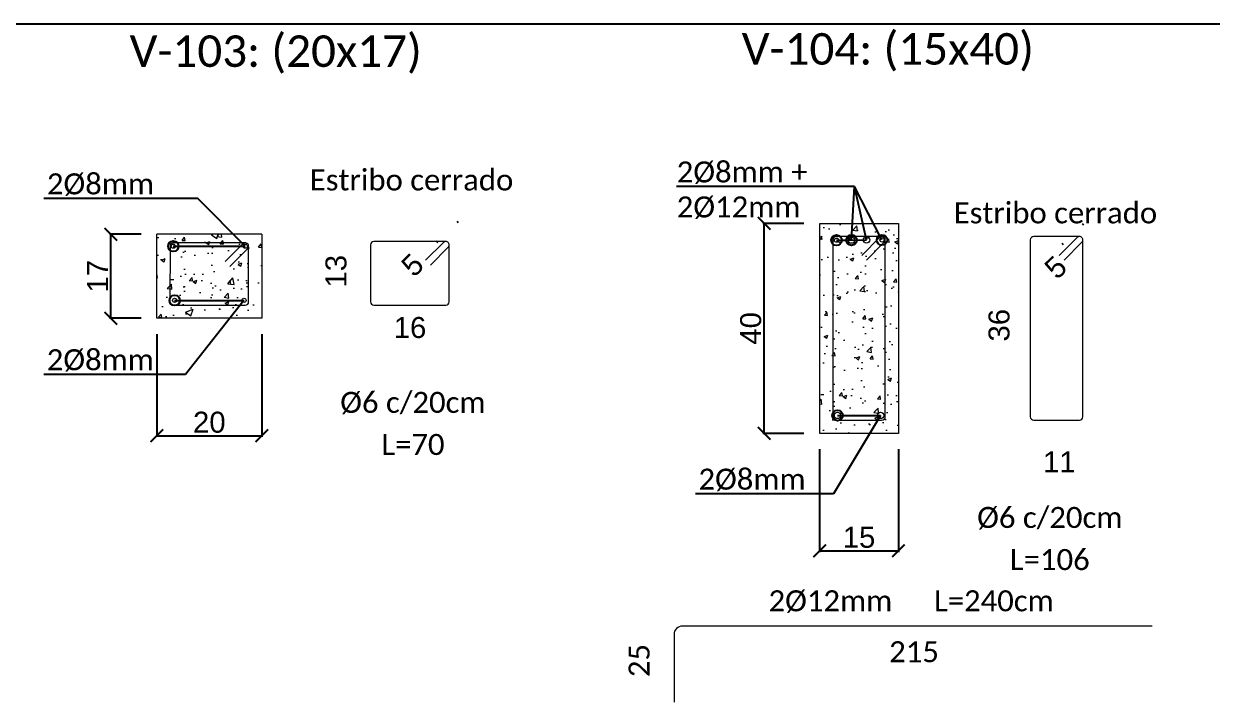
# Model space of a CAD drawing. Header units: millimetres. Extents: x 141 to 475, y -20 to 129.
# Drawn here: x 422.92 to 434.24, y 18.94 to 25.4 of the extents above; entities that cross this region are included whole.
import ezdxf
from ezdxf import colors
from ezdxf.entities.mleader import LeaderData, LeaderLine
from ezdxf.enums import TextEntityAlignment as Align
from ezdxf.math import Vec2, Vec3

# ---------------------------------------------------------------- set-up
doc = ezdxf.new("R2010")
doc.units = ezdxf.units.MM
doc.header["$LTSCALE"] = 0.1
doc.header["$MEASUREMENT"] = 0
doc.header["$PDMODE"] = 3
doc.header["$PDSIZE"] = 0.1
doc.layers.get('DEFPOINTS').update_dxf_attribs({"color": 1})
for name, color, linetype, lineweight in [('ARM_LONGITUDINAL_Ø10', 10, 'Continuous', 9), ('ARM_LONGITUDINAL_Ø12', 10, 'Continuous', 9), ('ARM_TRANSVERSAL_Ø6', 10, 'Continuous', 9), ('CIM_REFEREN', 2, 'Continuous', 0), ('CIM_TXT_ARMADOS', 3, 'Continuous', 0), ('SEC_COTAS_SEC_DIM_VIGA', 1, 'Continuous', 0), ('SEC_REF_TXT_POSICIONES_ARM_ESTRIBOS', 1, 'Continuous', 9), ('SOMBRA', 1, 'Continuous', 0), ('VIG_CARAS', 4, 'Continuous', 9)]:
    doc.layers.add(name, color=color, linetype=linetype, lineweight=lineweight)
doc.layers.add('COTAS-HECTOR', color=2, linetype='Continuous')
doc.styles.add('Arial20', font='arial.ttf', dxfattribs={"height": 0.2})
doc.styles.add('CYPETXT', font='calibri.ttf', dxfattribs={"height": 0.2})
doc.dimstyles.new('COTA-1-100', dxfattribs={"dimtxt": 0.2, "dimasz": 0.12, "dimexe": 0.012, "dimexo": 0.15, "dimgap": 0.025, "dimtad": 1, "dimzin": 0, "dimdsep": 46, "dimtxsty": 'Arial20', "dimblk1": 'ARCHTICK', "dimblk2": 'ARCHTICK', "dimsah": 1, "dimcen": 0.09, "dimclrd": 256, "dimclre": 256, "dimclrt": 256, "dimazin": 0, "dimtfac": 1, "dimtofl": 0, "dimtmove": 2, "dimatfit": 3, "dimldrblk": 'ARCHTICK', "dimfxl": 1, "dimtolj": 1, "dimtzin": 0, "dimarcsym": 0})

# ---------------------------------------------------------------- blocks, each defined once
blk = doc.blocks.new('*D441')
at = {"layer": 'DEFPOINTS', "color": 0, "transparency": 16777216}
for p in [(427.053, 23.506), (427.162, 23.394), (426.968, 23.206)]:
    blk.add_point(p, dxfattribs=at)
at = {"layer": 'SEC_COTAS_SEC_DIM_VIGA', "lineweight": -2, "transparency": 16777216}
for p, q in [((427.057, 23.502), (427.045, 23.515)), ((426.864, 23.314), (426.851, 23.327))]:
    blk.add_line(p, q, dxfattribs=at)
at = {"layer": 'SEC_COTAS_SEC_DIM_VIGA', "transparency": 16777216, "insert": (426.621, 23.099), "char_height": 0.2, "attachment_point": 5, "rotation": 44.1312, "style": 'Arial20'}
blk.add_mtext('\\A1;5', dxfattribs=at)
blk = doc.blocks.new('_ARCHTICK')
at = {"color": 0, "linetype": 'ByBlock', "const_width": 0.15}
blk.add_lwpolyline([(-0.5, -0.5), (0.5, 0.5)], dxfattribs=at)
blk = doc.blocks.new('_None')
blk = doc.blocks.new('_Origin')
at = {"color": 0, "linetype": 'ByBlock', "lineweight": -2}
blk.add_line((0, 0), (-1, 0), dxfattribs=at)
blk.add_circle((0, 0), 0.5, dxfattribs=at)
blk = doc.blocks.new('*D445')
at = {"layer": 'DEFPOINTS', "color": 0, "transparency": 16777216}
for p in [(423.747, 23.392), (424.185, 23.392), (424.185, 22.592)]:
    blk.add_point(p, dxfattribs=at)
at = {"layer": 'SEC_COTAS_SEC_DIM_VIGA', "lineweight": -2, "transparency": 16777216}
for p, q in [((424.035, 23.392), (423.735, 23.392)), ((423.747, 22.592), (423.747, 23.392)), ((424.035, 22.592), (423.735, 22.592))]:
    blk.add_line(p, q, dxfattribs=at)
at = {"layer": 'SEC_COTAS_SEC_DIM_VIGA', "lineweight": -2, "transparency": 16777216, "xscale": 0.12, "yscale": 0.12, "zscale": 0.12}
for p, rotation in [((423.747, 23.392), 90), ((423.747, 22.592), 270)]:
    blk.add_blockref('_ARCHTICK', p, dxfattribs=dict(at, rotation=rotation))
at = {"layer": 'SEC_COTAS_SEC_DIM_VIGA', "transparency": 16777216, "insert": (423.621, 22.992), "char_height": 0.2, "attachment_point": 5, "rotation": 90, "style": 'Arial20'}
blk.add_mtext('\\A1;17', dxfattribs=at)
blk = doc.blocks.new('*D446')
at = {"layer": 'DEFPOINTS', "color": 0, "transparency": 16777216}
for p in [(430.5, 21.496), (431.25, 21.496), (431.25, 20.378)]:
    blk.add_point(p, dxfattribs=at)
at = {"layer": 'SEC_COTAS_SEC_DIM_VIGA', "lineweight": -2, "transparency": 16777216}
for p, q in [((430.5, 21.346), (430.5, 20.366)), ((431.25, 21.346), (431.25, 20.366)), ((430.5, 20.378), (431.25, 20.378))]:
    blk.add_line(p, q, dxfattribs=at)
at = {"layer": 'SEC_COTAS_SEC_DIM_VIGA', "lineweight": -2, "transparency": 16777216, "xscale": 0.12, "yscale": 0.12, "zscale": 0.12, "rotation": 180}
blk.add_blockref('_ARCHTICK', (430.5, 20.378), dxfattribs=at)
at = {"layer": 'SEC_COTAS_SEC_DIM_VIGA', "lineweight": -2, "transparency": 16777216, "xscale": 0.12, "yscale": 0.12, "zscale": 0.12}
blk.add_blockref('_ARCHTICK', (431.25, 20.378), dxfattribs=at)
at = {"layer": 'SEC_COTAS_SEC_DIM_VIGA', "transparency": 16777216, "insert": (430.875, 20.505), "char_height": 0.2, "attachment_point": 5, "style": 'Arial20'}
blk.add_mtext('\\A1;15', dxfattribs=at)
blk = doc.blocks.new('*D447')
at = {"layer": 'DEFPOINTS', "color": 0, "transparency": 16777216}
for p in [(424.185, 22.592), (425.185, 22.592), (425.185, 21.474)]:
    blk.add_point(p, dxfattribs=at)
at = {"layer": 'SEC_COTAS_SEC_DIM_VIGA', "lineweight": -2, "transparency": 16777216}
for p, q in [((424.185, 22.442), (424.185, 21.462)), ((425.185, 22.442), (425.185, 21.462)), ((424.185, 21.474), (425.185, 21.474))]:
    blk.add_line(p, q, dxfattribs=at)
at = {"layer": 'SEC_COTAS_SEC_DIM_VIGA', "lineweight": -2, "transparency": 16777216, "xscale": 0.12, "yscale": 0.12, "zscale": 0.12, "rotation": 180}
blk.add_blockref('_ARCHTICK', (424.185, 21.474), dxfattribs=at)
at = {"layer": 'SEC_COTAS_SEC_DIM_VIGA', "lineweight": -2, "transparency": 16777216, "xscale": 0.12, "yscale": 0.12, "zscale": 0.12}
blk.add_blockref('_ARCHTICK', (425.185, 21.474), dxfattribs=at)
at = {"layer": 'SEC_COTAS_SEC_DIM_VIGA', "transparency": 16777216, "insert": (424.685, 21.601), "char_height": 0.2, "attachment_point": 5, "style": 'Arial20'}
blk.add_mtext('\\A1;20', dxfattribs=at)
blk = doc.blocks.new('*D448')
at = {"layer": 'DEFPOINTS', "color": 0, "transparency": 16777216}
for p in [(425.916, 23.323), (426.298, 23.323), (426.298, 22.717)]:
    blk.add_point(p, dxfattribs=at)
at = {"layer": 'SEC_COTAS_SEC_DIM_VIGA', "transparency": 16777216, "insert": (425.893, 23.04), "char_height": 0.2, "attachment_point": 5, "rotation": 90, "style": 'Arial20'}
blk.add_mtext('\\A1;13', dxfattribs=at)
blk = doc.blocks.new('*D449')
at = {"layer": 'DEFPOINTS', "color": 0, "transparency": 16777216}
for p in [(426.22, 22.453), (426.975, 22.453), (426.975, 22.376)]:
    blk.add_point(p, dxfattribs=at)
at = {"layer": 'SEC_COTAS_SEC_DIM_VIGA', "transparency": 16777216, "insert": (426.597, 22.503), "char_height": 0.2, "attachment_point": 5, "style": 'Arial20'}
blk.add_mtext('\\A1;16', dxfattribs=at)
blk = doc.blocks.new('*D452')
at = {"layer": 'DEFPOINTS', "color": 0, "transparency": 16777216}
for p in [(429.971, 23.496), (430.5, 23.496), (430.5, 21.496)]:
    blk.add_point(p, dxfattribs=at)
at = {"layer": 'SEC_COTAS_SEC_DIM_VIGA', "lineweight": -2, "transparency": 16777216}
for p, q in [((430.35, 23.496), (429.959, 23.496)), ((429.971, 21.496), (429.971, 23.496)), ((430.35, 21.496), (429.959, 21.496))]:
    blk.add_line(p, q, dxfattribs=at)
at = {"layer": 'SEC_COTAS_SEC_DIM_VIGA', "lineweight": -2, "transparency": 16777216, "xscale": 0.12, "yscale": 0.12, "zscale": 0.12}
for p, rotation in [((429.971, 23.496), 90), ((429.971, 21.496), 270)]:
    blk.add_blockref('_ARCHTICK', p, dxfattribs=dict(at, rotation=rotation))
at = {"layer": 'SEC_COTAS_SEC_DIM_VIGA', "transparency": 16777216, "insert": (429.844, 22.496), "char_height": 0.2, "attachment_point": 5, "rotation": 90, "style": 'Arial20'}
blk.add_mtext('\\A1;40', dxfattribs=at)
blk = doc.blocks.new('*D453')
at = {"layer": 'DEFPOINTS', "color": 0, "transparency": 16777216}
for p in [(432.107, 22.871), (432.489, 22.871), (432.489, 21.621)]:
    blk.add_point(p, dxfattribs=at)
at = {"layer": 'SEC_COTAS_SEC_DIM_VIGA', "transparency": 16777216, "insert": (432.21, 22.526), "char_height": 0.2, "attachment_point": 5, "rotation": 90, "style": 'Arial20'}
blk.add_mtext('\\A1;36', dxfattribs=at)
blk = doc.blocks.new('*D454')
at = {"layer": 'DEFPOINTS', "color": 0, "transparency": 16777216}
for p in [(432.406, 21.793), (433.161, 21.793), (433.161, 21.098)]:
    blk.add_point(p, dxfattribs=at)
at = {"layer": 'SEC_COTAS_SEC_DIM_VIGA', "transparency": 16777216, "insert": (432.783, 21.224), "char_height": 0.2, "attachment_point": 5, "style": 'Arial20'}
blk.add_mtext('\\A1;11', dxfattribs=at)
blk = doc.blocks.new('1')
at = {"layer": 'ARM_TRANSVERSAL_Ø6'}
for p, q in [((436.284, 23.781), (436.281, 23.769)), ((436.291, 23.791), (436.284, 23.781)), ((436.301, 23.798), (436.291, 23.791)), ((436.313, 23.801), (436.301, 23.798)), ((436.745, 23.801), (436.313, 23.801)), ((436.727, 23.791), (436.557, 23.621)), ((436.732, 23.795), (436.727, 23.791)), ((436.737, 23.798), (436.732, 23.795)), ((436.743, 23.8), (436.737, 23.798)), ((436.749, 23.801), (436.743, 23.8)), ((436.756, 23.8), (436.749, 23.801)), ((436.756, 23.8), (436.749, 23.801)), ((436.762, 23.798), (436.756, 23.8)), ((436.762, 23.798), (436.756, 23.8)), ((436.767, 23.795), (436.762, 23.798)), ((436.767, 23.795), (436.762, 23.798)), ((436.772, 23.791), (436.767, 23.795)), ((436.772, 23.791), (436.767, 23.795)), ((436.776, 23.786), (436.772, 23.791)), ((436.776, 23.786), (436.772, 23.791)), ((436.779, 23.781), (436.776, 23.786)), ((436.779, 23.781), (436.776, 23.786)), ((436.781, 23.775), (436.779, 23.781)), ((436.781, 23.775), (436.779, 23.781)), ((436.281, 23.769), (436.281, 22.083)), ((436.602, 23.576), (436.772, 23.746)), ((436.772, 23.746), (436.776, 23.751)), ((436.776, 23.751), (436.779, 23.756)), ((436.779, 23.756), (436.781, 23.762)), ((436.781, 23.769), (436.781, 23.775)), ((436.781, 23.762), (436.781, 23.769)), ((436.781, 22.083), (436.781, 23.769)), ((436.281, 22.083), (436.284, 22.07)), ((436.779, 22.07), (436.781, 22.083)), ((436.284, 22.07), (436.291, 22.06)), ((436.291, 22.06), (436.301, 22.053)), ((436.301, 22.053), (436.313, 22.051)), ((436.313, 22.051), (436.749, 22.051)), ((436.749, 22.051), (436.762, 22.053)), ((436.762, 22.053), (436.772, 22.06)), ((436.772, 22.06), (436.779, 22.07))]:
    blk.add_line(p, q, dxfattribs=at)
blk = doc.blocks.new('*D455')
at = {"layer": 'DEFPOINTS', "color": 0, "transparency": 16777216}
for p in [(433.011, 23.485), (433.12, 23.373), (432.926, 23.185)]:
    blk.add_point(p, dxfattribs=at)
at = {"layer": 'SEC_COTAS_SEC_DIM_VIGA', "lineweight": -2, "transparency": 16777216}
for p, q in [((433.016, 23.48), (433.003, 23.493)), ((432.822, 23.292), (432.809, 23.305))]:
    blk.add_line(p, q, dxfattribs=at)
at = {"layer": 'SEC_COTAS_SEC_DIM_VIGA', "transparency": 16777216, "insert": (432.749, 23.077), "char_height": 0.2, "attachment_point": 5, "rotation": 44.1312, "style": 'Arial20'}
blk.add_mtext('\\A1;5', dxfattribs=at)

msp = doc.modelspace()

# ---------------------------------------------------------------- hatches: boundary and pattern name
at = {"layer": 'SOMBRA'}
h = msp.add_hatch(dxfattribs=at)
h.set_pattern_fill('AR-CONC', color=256, scale=0.004)
h.set_pattern_definition([(50, (244.54694, -56.79516), (0.7287387, -0.0637563), [0.0762, -0.8382]), (355, (244.54694, -56.79516), (-0.1409737, 0.7642274), [0.06096, -0.6705623]), (100.45144, (244.6077, -56.8005), (0.587765, 0.700471), [0.06476, -0.712361]), (46.1842, (244.5469, -56.592), (1.084316, -0.1681693), [0.1143, -1.2573]), (96.63556, (244.6373, -56.606), (0.9496165, 0.9897045), [0.09714, -1.0685424]), (351.18415, (244.5469, -56.592), (0.9496165, 0.9897045), [0.09144, -1.005839]), (21, (244.64854, -56.64276), (0.6064576, -0.4090608), [0.0762, -0.8382]), (326, (244.64854, -56.64276), (0.247208, 0.736752), [0.06096, -0.67056]), (71.45144, (244.6991, -56.67685), (0.8536657, 0.327691), [0.06476, -0.7123598]), (37.5, (244.54694, -56.79516), (0.0123544, 0.33822016), [0, -0.662432, 0, -0.68072, 0, -0.6731]), (7.5, (244.54694, -56.79516), (0.26727865, 0.4007223), [0, -0.388112, 0, -0.647192, 0, -0.25654]), (327.5, (244.32037, -56.79516), (0.54236238, -0.02291498), [0, -0.254, 0, -0.79248, 0, -1.05156]), (317.5, (244.21877, -56.79516), (0.5925167, 0.101706), [0, -0.3302, 0, -0.526288, 0, -0.74676])])
h.paths.add_polyline_path([(424.1849, 22.592), (425.1849, 22.592), (425.1849, 23.392), (424.1849, 23.392)])
edge = h.paths.add_edge_path(flags=16)
edge.add_arc((424.3548, 22.7626), 0.03, 0, 360)
edge = h.paths.add_edge_path()
edge.add_arc((424.3419, 23.9345), 0.025, 0, 360)
edge = h.paths.add_edge_path(flags=16)
edge.add_arc((425.015, 22.7626), 0.03, 0, 360)
edge = h.paths.add_edge_path()
edge.add_arc((425.0278, 23.9345), 0.025, 0, 360)
h = msp.add_hatch(dxfattribs=at)
h.set_pattern_fill('AR-CONC', color=256, scale=0.002)
h.set_pattern_definition([(50, (244.54694, -56.79516), (0.36436934, -0.03187817), [0.0381, -0.4191]), (355, (244.54694, -56.79516), (-0.07048684, 0.3821137), [0.03048, -0.3352812]), (100.45144, (244.5773, -56.79782), (0.2938825, 0.3502355), [0.03238, -0.3561805]), (46.1842, (244.54694, -56.69356), (0.5421581, -0.0840847), [0.05715, -0.62865]), (96.63556, (244.5921, -56.70057), (0.4748083, 0.4948522), [0.04857, -0.5342712]), (351.18415, (244.54694, -56.69356), (0.4748083, 0.4948522), [0.04572, -0.5029195]), (21, (244.59774, -56.71896), (0.3032288, -0.2045304), [0.0381, -0.4191]), (326, (244.59774, -56.71896), (0.12360406, 0.3683759), [0.03048, -0.33528]), (71.45144, (244.623, -56.736), (0.42683284, 0.16384554), [0.03238, -0.3561799]), (37.5, (244.54694, -56.79516), (0.00617721, 0.16911008), [0, -0.331216, 0, -0.34036, 0, -0.33655]), (7.5, (244.54694, -56.79516), (0.13363933, 0.20036115), [0, -0.194056, 0, -0.323596, 0, -0.12827]), (327.5, (244.43366, -56.79516), (0.27118119, -0.01145749), [0, -0.127, 0, -0.39624, 0, -0.52578]), (317.5, (244.38286, -56.79516), (0.29625836, 0.05085298), [0, -0.1651, 0, -0.263144, 0, -0.37338])])
h.paths.add_polyline_path([(425.1849, 23.392), (424.1849, 23.392), (424.1849, 22.592), (425.1849, 22.592)])
edge = h.paths.add_edge_path()
edge.add_arc((424.3419, 23.9345), 0.025, 0, 360)
edge = h.paths.add_edge_path()
edge.add_arc((425.0278, 23.9345), 0.025, 0, 360)
edge = h.paths.add_edge_path(flags=16)
edge.add_arc((424.3548, 22.7626), 0.03, 0, 360)
edge = h.paths.add_edge_path(flags=16)
edge.add_arc((425.015, 22.7626), 0.03, 0, 360)
h = msp.add_hatch(dxfattribs=at)
h.set_pattern_fill('AR-CONC', color=256, scale=0.002)
h.set_pattern_definition([(50, (250.7375, -57.89123), (0.36436934, -0.03187817), [0.0381, -0.4191]), (355, (250.7375, -57.89123), (-0.07048684, 0.3821137), [0.03048, -0.3352812]), (100.45144, (250.76786, -57.8939), (0.2938825, 0.3502355), [0.03238, -0.3561805]), (46.1842, (250.7375, -57.78963), (0.5421581, -0.0840847), [0.05715, -0.62865]), (96.63556, (250.7827, -57.79664), (0.4748083, 0.4948522), [0.04857, -0.5342712]), (351.18415, (250.7375, -57.78963), (0.4748083, 0.4948522), [0.04572, -0.5029195]), (21, (250.7883, -57.81503), (0.3032288, -0.2045304), [0.0381, -0.4191]), (326, (250.7883, -57.81503), (0.12360406, 0.3683759), [0.03048, -0.33528]), (71.45144, (250.81357, -57.83207), (0.42683284, 0.16384554), [0.03238, -0.3561799]), (37.5, (250.7375, -57.89123), (0.00617721, 0.16911008), [0, -0.331216, 0, -0.34036, 0, -0.33655]), (7.5, (250.7375, -57.89123), (0.13363933, 0.20036115), [0, -0.194056, 0, -0.323596, 0, -0.12827]), (327.5, (250.62421, -57.89123), (0.27118119, -0.01145749), [0, -0.127, 0, -0.39624, 0, -0.52578]), (317.5, (250.57341, -57.89123), (0.29625836, 0.05085298), [0, -0.1651, 0, -0.263144, 0, -0.37338])])
h.paths.add_polyline_path([(431.2504, 23.496), (430.5004, 23.496), (430.5004, 21.496), (431.2504, 21.496)])
edge = h.paths.add_edge_path(flags=16)
edge.add_arc((430.5325, 22.8384), 0.025, 0, 360)
edge = h.paths.add_edge_path(flags=16)
edge.add_arc((431.2184, 22.8384), 0.025, 0, 360)
edge = h.paths.add_edge_path(flags=16)
edge.add_arc((430.5453, 21.6665), 0.03, 0, 360)
edge = h.paths.add_edge_path(flags=16)
edge.add_arc((431.2055, 21.6665), 0.03, 0, 360)

# ---------------------------------------------------------------- linework, layer by layer
msp.add_line((415.2711, 25.3971), (455.6387, 25.3971))
at = {"layer": 'ARM_LONGITUDINAL_Ø10'}
msp.add_lwpolyline([(433.6678, 19.6603), (429.1923, 19.6603, 0.4142136), (429.1123, 19.5803), (429.1123, 18.9353)], format="xyb", dxfattribs=at)
for centre, radius in [((430.8036, 23.3367), 0.03), ((430.9465, 23.3384), 0.03), ((424.3419, 23.2787), 0.02), ((425.0278, 23.2787), 0.02)]:
    msp.add_circle(centre, radius, dxfattribs=at)
at = {"layer": 'ARM_LONGITUDINAL_Ø12'}
for centre, radius in [((430.6606, 23.3358), 0.02), ((431.0934, 23.3384), 0.02), ((424.3548, 22.7626), 0.02), ((425.015, 22.7626), 0.02), ((430.6703, 21.6665), 0.03), ((431.0807, 21.6665), 0.03)]:
    msp.add_circle(centre, radius, dxfattribs=at)
at = {"layer": 'ARM_TRANSVERSAL_Ø6'}
for p, q in [((424.3123, 23.2915), (424.3099, 23.2793)), ((424.3111, 23.2854), (424.3099, 22.749)), ((424.3192, 23.3019), (424.3123, 23.2915)), ((424.3296, 23.3088), (424.3192, 23.3019)), ((424.3419, 23.3113), (424.3296, 23.3088)), ((425.0279, 23.3113), (424.3419, 23.3113)), ((425.0052, 23.3019), (424.8355, 23.1322)), ((424.8808, 23.0869), (425.0505, 23.2566)), ((425.0101, 23.3059), (425.0052, 23.3019)), ((425.0156, 23.3088), (425.0101, 23.3059)), ((425.0216, 23.3106), (425.0156, 23.3088)), ((425.0279, 23.3113), (425.0216, 23.3106)), ((425.0341, 23.3106), (425.0279, 23.3113)), ((425.0341, 23.3106), (425.0279, 23.3113)), ((425.0401, 23.3088), (425.0341, 23.3106)), ((425.0401, 23.3088), (425.0341, 23.3106)), ((425.0456, 23.3059), (425.0401, 23.3088)), ((425.0456, 23.3059), (425.0401, 23.3088)), ((425.0505, 23.3019), (425.0456, 23.3059)), ((425.0505, 23.3019), (425.0456, 23.3059)), ((425.0545, 23.297), (425.0505, 23.3019)), ((425.0545, 23.297), (425.0505, 23.3019)), ((425.0505, 23.2566), (425.0545, 23.2615)), ((425.0574, 23.2915), (425.0545, 23.297)), ((425.0574, 23.2915), (425.0545, 23.297)), ((425.0545, 23.2615), (425.0574, 23.267)), ((425.0593, 23.2855), (425.0574, 23.2915)), ((425.0593, 23.2855), (425.0574, 23.2915)), ((425.0574, 23.267), (425.0593, 23.273)), ((425.0599, 22.749), (425.0583, 23.2885)), ((425.0599, 23.2793), (425.0593, 23.2855)), ((425.0599, 23.2793), (425.0593, 23.2855)), ((425.0593, 23.273), (425.0599, 23.2793)), ((426.2228, 23.3037), (426.2203, 23.2915)), ((426.2203, 23.2915), (426.2203, 22.749)), ((426.2297, 23.3141), (426.2228, 23.3037)), ((426.2401, 23.3211), (426.2297, 23.3141)), ((426.2523, 23.3235), (426.2401, 23.3211)), ((426.9383, 23.3235), (426.2523, 23.3235)), ((426.9157, 23.3141), (426.746, 23.1444)), ((426.7913, 23.0992), (426.961, 23.2689)), ((426.9206, 23.3181), (426.9157, 23.3141)), ((426.9261, 23.3211), (426.9206, 23.3181)), ((426.9321, 23.3229), (426.9261, 23.3211)), ((426.9383, 23.3235), (426.9321, 23.3229)), ((426.9446, 23.3229), (426.9383, 23.3235)), ((426.9446, 23.3229), (426.9383, 23.3235)), ((426.9506, 23.3211), (426.9446, 23.3229)), ((426.9506, 23.3211), (426.9446, 23.3229)), ((426.9561, 23.3181), (426.9506, 23.3211)), ((426.9561, 23.3181), (426.9506, 23.3211)), ((426.961, 23.3141), (426.9561, 23.3181)), ((426.961, 23.3141), (426.9561, 23.3181)), ((426.9649, 23.3093), (426.961, 23.3141)), ((426.9649, 23.3093), (426.961, 23.3141)), ((426.961, 23.2689), (426.9649, 23.2737)), ((426.9679, 23.3037), (426.9649, 23.3093)), ((426.9679, 23.3037), (426.9649, 23.3093)), ((426.9649, 23.2737), (426.9679, 23.2793)), ((426.9697, 23.2977), (426.9679, 23.3037)), ((426.9697, 23.2977), (426.9679, 23.3037)), ((426.9679, 23.2793), (426.9697, 23.2853)), ((426.9703, 23.2915), (426.9697, 23.2977)), ((426.9703, 23.2915), (426.9697, 23.2977)), ((426.9697, 23.2853), (426.9703, 23.2915)), ((426.9703, 22.749), (426.9703, 23.2915)), ((431.2504, 22.839), (431.2498, 22.8452)), ((424.3099, 22.749), (424.3123, 22.7368)), ((424.3123, 22.7368), (424.3192, 22.7264)), ((424.3192, 22.7264), (424.3296, 22.7195)), ((424.3296, 22.7195), (424.3419, 22.717)), ((424.3419, 22.717), (425.0279, 22.717)), ((425.0279, 22.717), (425.0401, 22.7195)), ((425.0401, 22.7195), (425.0505, 22.7264)), ((425.0505, 22.7264), (425.0574, 22.7368)), ((425.0574, 22.7368), (425.0599, 22.749)), ((426.2203, 22.749), (426.2228, 22.7368)), ((426.2228, 22.7368), (426.2297, 22.7264)), ((426.2297, 22.7264), (426.2401, 22.7195)), ((426.2401, 22.7195), (426.2523, 22.717)), ((426.2523, 22.717), (426.9383, 22.717)), ((426.9383, 22.717), (426.9506, 22.7195)), ((426.9506, 22.7195), (426.961, 22.7264)), ((426.961, 22.7264), (426.9679, 22.7368)), ((426.9679, 22.7368), (426.9703, 22.749))]:
    msp.add_line(p, q, dxfattribs=at)
at = {"layer": 'COTAS-HECTOR', "color": 1, "linetype": 'ByBlock', "lineweight": -2}
for points in [[(430.8036, 23.3367), (430.8333, 23.846)], [(431.0934, 23.3384), (430.8333, 23.846)]]:
    msp.add_lwpolyline(points, dxfattribs=at)
for centre in [(430.8036, 23.3367), (431.0934, 23.3384)]:
    msp.add_circle(centre, 0.05, dxfattribs=at)
at = {"layer": 'VIG_CARAS'}
for p, q in [((424.1849, 22.592), (424.1849, 23.392)), ((425.1849, 23.392), (424.1849, 23.392)), ((425.1849, 23.392), (425.1849, 22.592)), ((425.1849, 22.592), (424.1849, 22.592))]:
    msp.add_line(p, q, dxfattribs=at)
msp.add_lwpolyline([(430.5004, 23.496), (431.2504, 23.496), (431.2504, 21.496), (430.5004, 21.496)], close=True, dxfattribs=at)

# ---------------------------------------------------------------- block references
for p in [(-5.6559, -0.4296), (-3.7739, -0.4296)]:
    msp.add_blockref('1', p)

# ---------------------------------------------------------------- texts
at = {"layer": 'CIM_REFEREN', "style": 'CYPETXT'}
for s, p in [('V-103: (20x17)', (423.9255, 24.9865)), ('V-104: (15x40)', (429.7575, 25.0079))]:
    msp.add_text(s, height=0.3, dxfattribs=at).set_placement(p)
at = {"layer": 'CIM_TXT_ARMADOS', "style": 'CYPETXT'}
for p in [(426.6114, 23.8097), (432.746, 23.4959)]:
    msp.add_text('Estribo cerrado', height=0.2, dxfattribs=at).set_placement(p, align=Align.CENTER)
at = {"layer": 'SEC_REF_TXT_POSICIONES_ARM_ESTRIBOS', "style": 'CYPETXT'}
for s, p in [('%%C6 c/20cm', (426.6248, 21.7913)), ('L=70', (426.6248, 21.3902)), ('%%C6 c/20cm', (432.6928, 20.6952)), ('L=106', (432.6928, 20.2941))]:
    msp.add_text(s, height=0.2, dxfattribs=at).set_placement(p, align=Align.MIDDLE_CENTER)
at = {"layer": 'SEC_REF_TXT_POSICIONES_ARM_ESTRIBOS', "color": 2, "style": 'CYPETXT'}
for s, p in [('2%%C12mm', (430.6025, 19.9012)), ('L=240cm', (432.1597, 19.9012)), ('215', (431.3991, 19.4162))]:
    msp.add_text(s, height=0.2, dxfattribs=at).set_placement(p, align=Align.MIDDLE_CENTER)
msp.add_text('25', height=0.2, rotation=90, dxfattribs=at).set_placement((428.7797, 19.332), align=Align.MIDDLE_CENTER)

# ---------------------------------------------------------------- dimensions: what is measured, and where the dimension line sits
at = {"layer": 'SEC_COTAS_SEC_DIM_VIGA'}
for p2, distance, picture, middle in [((430.5004, 23.496), 0.5297, '*D452', (429.8436, 22.496)), ((431.2504, 21.496), -1.1178, '*D446', (430.8754, 20.5053))]:
    dim = msp.add_aligned_dim(p1=(430.5004, 21.496), p2=p2, distance=distance, dimstyle='COTA-1-100', override={"dimdec": 0, "dimlfac": 20}, dxfattribs=at)
    dim.commit()
    dim.dimension.update_dxf_attribs({"geometry": picture, "text_midpoint": middle})
for p2, distance, text, picture, middle in [((424.1849, 23.392), 0.438, '17', '*D445', (423.6215, 22.992)), ((425.1849, 22.592), -1.1178, '20', '*D447', (424.6849, 21.6014))]:
    dim = msp.add_aligned_dim(p1=(424.1849, 22.592), p2=p2, distance=distance, text=text, dimstyle='COTA-1-100', override={"dimdec": 0, "dimlfac": 20}, dxfattribs=at)
    dim.commit()
    dim.dimension.update_dxf_attribs({"geometry": picture, "text_midpoint": middle})
for base, p1, p2, override, picture, middle in [((427.0532, 23.5064), (426.9681, 23.2064), (427.1618, 23.3944), {"dimdec": 0, "dimlfac": 20, "dimblk1": 'None', "dimblk2": 'None', "dimsd1": 1, "dimsd2": 1}, '*D441', (426.6212, 23.0992)), ((433.0114, 23.4846), (432.9262, 23.1847), (433.12, 23.3727), {"dimdec": 0, "dimlfac": 20, "dimblk1": 'None', "dimblk2": 'None', "dimsah": 1, "dimsd1": 1, "dimsd2": 1}, '*D455', (432.7494, 23.0774))]:
    dim = msp.add_linear_dim(base=base, p1=p1, p2=p2, angle=44.13116, dimstyle='COTA-1-100', override=override, dxfattribs=at)
    dim.commit()
    dim.dimension.update_dxf_attribs({"geometry": picture, "text_midpoint": middle, "dimtype": 161})
for base, p1, p2, text, picture, middle in [((425.916, 23.3235), (426.298, 22.717), (426.298, 23.3235), '13', '*D448', (425.8932, 23.0404)), ((432.1066, 22.871), (432.4886, 21.621), (432.4886, 22.871), '36', '*D453', (432.2104, 22.5257))]:
    dim = msp.add_linear_dim(base=base, p1=p1, p2=p2, angle=90, text=text, dimstyle='COTA-1-100', override={"dimdec": 0, "dimlfac": 20, "dimblk1": 'None', "dimblk2": 'None', "dimse1": 1, "dimse2": 1, "dimsd1": 1, "dimsd2": 1}, dxfattribs=at)
    dim.commit()
    dim.dimension.update_dxf_attribs({"geometry": picture, "text_midpoint": middle, "dimtype": 161})
for base, p1, p2, text, override, picture, middle in [((426.9745, 22.376), (426.2195, 22.4528), (426.9745, 22.4528), '16', {"dimdec": 0, "dimlfac": 20, "dimblk1": 'None', "dimblk2": 'None', "dimse1": 1, "dimse2": 1, "dimsd1": 1, "dimsd2": 1}, '*D449', (426.597, 22.5031)), ((433.1609, 21.0982), (432.4059, 21.7934), (433.1609, 21.7934), '11', {"dimdec": 0, "dimlfac": 20, "dimblk1": 'None', "dimblk2": 'None', "dimsah": 1, "dimse1": 1, "dimse2": 1, "dimsd1": 1, "dimsd2": 1}, '*D454', (432.7834, 21.2236))]:
    dim = msp.add_linear_dim(base=base, p1=p1, p2=p2, text=text, dimstyle='COTA-1-100', override=override, dxfattribs=at)
    dim.commit()
    dim.dimension.update_dxf_attribs({"geometry": picture, "text_midpoint": middle})

# ---------------------------------------------------------------- leaders
at = {"layer": 'COTAS-HECTOR'}
ml = msp.add_multileader_mtext('Standard', dxfattribs=at)
ml.set_content('2%%C8mm +\\P2%%C12mm', color=256, style='CYPETXT')
ml.set_leader_properties(color=1)
ml.set_arrow_properties(name='ORIGIN')
ml.build(insert=Vec2(0, 0))
ml.multileader.update_dxf_attribs({"text_left_attachment_type": 6, "text_right_attachment_type": 6, "dogleg_length": 0.3594, "arrow_head_size": 0.1})
ctx = ml.context
ctx.base_point, ctx.char_height, ctx.arrow_head_size, ctx.landing_gap_size, ctx.plane_origin = Vec3(429.0483, 23.846), 0.2, 0.1, 0.09, Vec3(432.9317, 24.4584)
ctx.left_attachment, ctx.right_attachment = 6, 6
notes = []
notes.append((ctx, [(1, (1, 1, 0), (430.8333, 23.846), (-1, 0), 0.3732, [(0, [(430.6606, 23.3358), (430.9465, 23.3384)], 0, [])])]))
ctx.mtext.insert, ctx.mtext.width, ctx.mtext.flow_direction = Vec3(429.1383, 24.086), 1.471457, 5
ml = msp.add_multileader_mtext('Standard', dxfattribs=at)
ml.set_content('2%%C8mm', color=256, style='CYPETXT')
ml.set_leader_properties(color=1)
ml.set_arrow_properties(name='ORIGIN')
ml.build(insert=Vec2(0, 0))
ml.multileader.update_dxf_attribs({"text_left_attachment_type": 6, "text_right_attachment_type": 6, "dogleg_length": 0.3594, "arrow_head_size": 0.1})
ctx = ml.context
ctx.base_point, ctx.char_height, ctx.arrow_head_size, ctx.landing_gap_size, ctx.plane_origin = Vec3(423.0479, 23.7325), 0.2, 0.1, 0.09, Vec3(426.7411, 24.8987)
ctx.left_attachment, ctx.right_attachment = 6, 6
notes.append((ctx, [(1, (1, 1, 0), (424.5744, 23.7325), (-1, 0), 0.355, [(0, [(424.3419, 23.2787), (425.0278, 23.2787)], 0, [])])]))
ctx.mtext.insert, ctx.mtext.flow_direction = Vec3(423.1379, 23.9725), 5
ml = msp.add_multileader_mtext('Standard', dxfattribs=at)
ml.set_content('2%%C8mm', color=256, style='CYPETXT')
ml.set_leader_properties(color=1)
ml.set_arrow_properties(name='ORIGIN')
ml.build(insert=Vec2(0, 0))
ml.multileader.update_dxf_attribs({"text_left_attachment_type": 6, "text_right_attachment_type": 6, "dogleg_length": 0.3594, "arrow_head_size": 0.1})
ctx = ml.context
ctx.base_point, ctx.char_height, ctx.arrow_head_size, ctx.landing_gap_size, ctx.plane_origin = Vec3(423.0462, 22.0574), 0.2, 0.1, 0.09, Vec3(426.754, 24.3825)
ctx.left_attachment, ctx.right_attachment = 6, 6
notes.append((ctx, [(1, (1, 1, 0), (424.4593, 22.0574), (-1, 0), 0.2416, [(0, [(424.3548, 22.7626), (425.015, 22.7626)], 0, [])])]))
ctx.mtext.insert, ctx.mtext.flow_direction = Vec3(423.1362, 22.2974), 5
ml = msp.add_multileader_mtext('Standard', dxfattribs=at)
ml.set_content('2%%C8mm', color=256, style='CYPETXT')
ml.set_leader_properties(color=1)
ml.set_arrow_properties(name='ORIGIN')
ml.build(insert=Vec2(0, 0))
ml.multileader.update_dxf_attribs({"text_left_attachment_type": 6, "text_right_attachment_type": 6, "dogleg_length": 0.3594, "arrow_head_size": 0.1})
ctx = ml.context
ctx.base_point, ctx.char_height, ctx.arrow_head_size, ctx.landing_gap_size, ctx.plane_origin = Vec3(429.2554, 20.92), 0.2, 0.1, 0.09, Vec3(432.9445, 23.2865)
ctx.left_attachment, ctx.right_attachment = 6, 6
notes.append((ctx, [(1, (1, 1, 0), (430.6313, 20.92), (-1, 0), 0.2044, [(0, [(430.6703, 21.6665), (431.0807, 21.6665)], 0, [])])]))
ctx.mtext.insert, ctx.mtext.width, ctx.mtext.flow_direction = Vec3(429.3454, 21.16), 1.789032, 5
for ctx, leaders in notes:
    for number, flags, end, landing, length, lines in leaders:
        leader = LeaderData()
        leader.index, (leader.has_last_leader_line, leader.has_dogleg_vector, leader.attachment_direction) = number, flags
        leader.last_leader_point, leader.dogleg_vector, leader.dogleg_length = Vec3(end), Vec3(landing), length
        for number, points, colour, breaks in lines:
            line = LeaderLine()
            line.index, line.vertices, line.color, line.breaks = number, Vec3.list(points), colors.encode_raw_color(colour), breaks
            leader.lines.append(line)
        ctx.leaders.append(leader)

doc.saveas('drawing.dxf')
